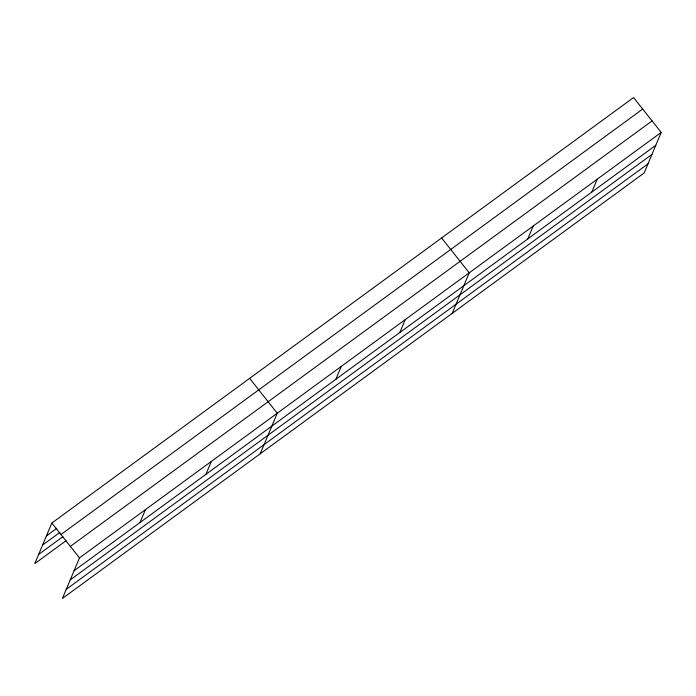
<?xml version="1.0" encoding="UTF-8"?>
<svg xmlns="http://www.w3.org/2000/svg" width="696" height="696" viewBox="0 0 696 696"><rect width="100%" height="100%" fill="white"/><g stroke="black" fill="none" stroke-linecap="round" stroke-linejoin="round"><path stroke-width="1.04" d="M661.2 132.414L79.466 557.888L62.422 598.447L644.157 172.965L661.2 132.414L633.577 97.553L51.843 523.035L34.8 563.586L66.033 540.74M139.983 522.548L145.394 509.672M205.912 474.324L211.332 461.448M260.208 453.783L277.26 413.233L249.638 378.372M335.837 379.303L341.249 366.427M399.826 332.505L405.237 319.629M452.183 313.374L469.226 272.823L441.603 237.962M527.803 238.902L533.223 226.017M591.8 192.096L597.212 179.22M46.432 535.911L56.846 528.299M42.595 545.038L59.943 532.353M60.961 534.537L642.695 109.063M38.637 554.451L62.927 536.686M70.357 546.386L652.082 120.913M74.054 570.772L655.789 145.29M70.218 579.899L651.952 154.425M66.259 589.312L647.993 163.838M51.843 523.035L79.466 557.888"/></g></svg>
